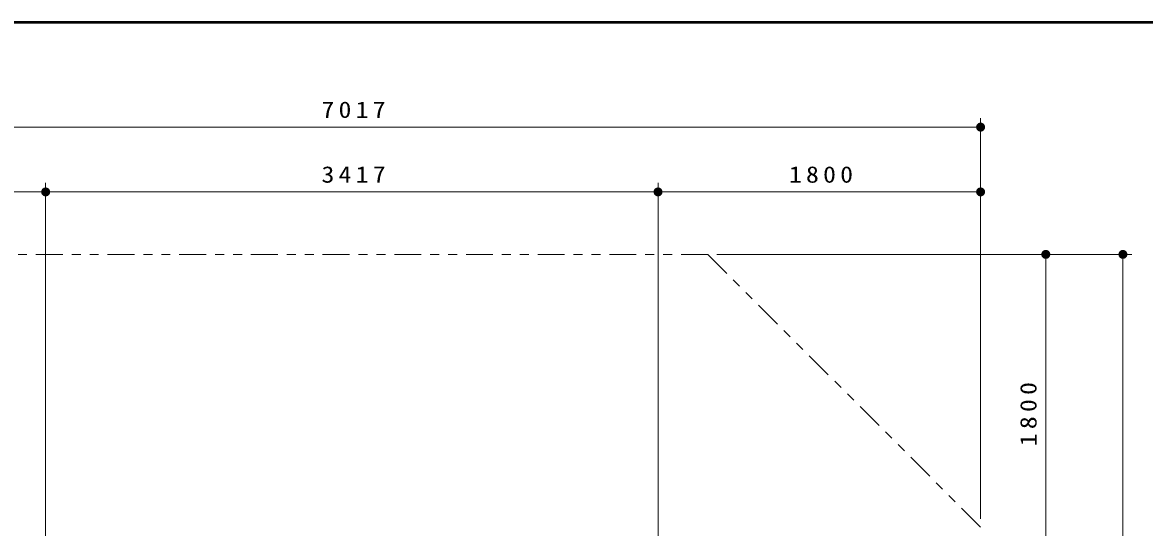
# Model space of a CAD drawing. Units: millimetres on the paper, scale 1:50. Extents: x -385 to 840, y 0 to 267.
# Drawn here: x -301.1 to -175.9, y 210.7 to 267 of the extents above; entities that cross this region are included whole.
import ezdxf

# ---------------------------------------------------------------- set-up
doc = ezdxf.new("R2010")
doc.units = ezdxf.units.MM
doc.linetypes.add('USER3', pattern=[8, 3, -1, 1, -1, 1, -1])
doc.layers.add('1_50', color=7, linetype='Continuous', lineweight=25)
doc.layers.add('LY_3', color=7, linetype='Continuous', lineweight=13)
doc.styles.add('ＭＳ ゴシック', font='')
doc.styles.get('ＭＳ ゴシック').set_extended_font_data('MS Gothic')

# ---------------------------------------------------------------- blocks, each defined once
blk = doc.blocks.new('filled_dot')
at = {"color": 0, "linetype": 'Continuous', "lineweight": -2, "const_width": 1.25}
blk.add_lwpolyline([(-0.625, 0, 1), (0.625, 0, 1)], format="xyb", close=True, dxfattribs=at)

msp = doc.modelspace()

# ---------------------------------------------------------------- linework, layer by layer
at = {"layer": '1_50', "lineweight": 13}
for p, q in [((-194.213, 211.648), (-194.213, 256.33)), ((-334.555, 255.33), (-194.213, 255.33)), ((-334.555, 248.104), (-298.555, 248.104)), ((-298.555, 196.798), (-298.555, 249.104)), ((-298.555, 248.104), (-230.213, 248.104)), ((-230.213, 196.798), (-230.213, 249.104)), ((-230.213, 248.104), (-194.213, 248.104)), ((-223.641, 241.138), (-185.938, 241.138)), ((-186.938, 241.138), (-186.938, 205.138)), ((-185.938, 241.138), (-177.328, 241.138)), ((-178.328, 241.138), (-178.328, 42.989))]:
    msp.add_line(p, q, dxfattribs=at)
at = {"layer": '1_50', "linetype": 'USER3', "lineweight": 13}
for q in [(-304.244, 241.138), (-194.213, 210.71)]:
    msp.add_line((-224.641, 241.138), q, dxfattribs=at)
at = {"layer": 'LY_3', "lineweight": 50}
msp.add_line((0, 267), (-385, 267), dxfattribs=at)

# ---------------------------------------------------------------- block references
at = {"layer": '1_50', "lineweight": 13, "xscale": 0.4, "yscale": 0.4}
for p, rotation in [((-194.213, 255.33), 180), ((-298.555, 248.104), 180), ((-230.213, 248.104), 180), ((-194.213, 248.104), 180), ((-186.938, 241.138), 270), ((-178.328, 241.138), 270)]:
    msp.add_blockref('filled_dot', p, dxfattribs=dict(at, rotation=rotation))
for p in [(-298.555, 248.104), (-230.213, 248.104)]:
    msp.add_blockref('filled_dot', p, dxfattribs=at)

# ---------------------------------------------------------------- texts
at = {"layer": '1_50', "char_height": 1.833, "attachment_point": 8, "style": 'ＭＳ ゴシック'}
for s, insert in [('\\T1.33;\\W1.15;7017', (-263.961, 256.33)), ('\\T1.33;\\W1.15;3417', (-263.956, 249.104)), ('\\T1.33;\\W1.15;1800', (-211.792, 249.104))]:
    msp.add_mtext(s, dxfattribs=dict(at, insert=insert))
at = {"layer": '1_50', "insert": (-187.938, 223.559), "char_height": 1.833, "attachment_point": 8, "rotation": 90, "style": 'ＭＳ ゴシック'}
msp.add_mtext('\\T1.33;\\W1.15;1800', dxfattribs=at)

doc.saveas('drawing.dxf')
